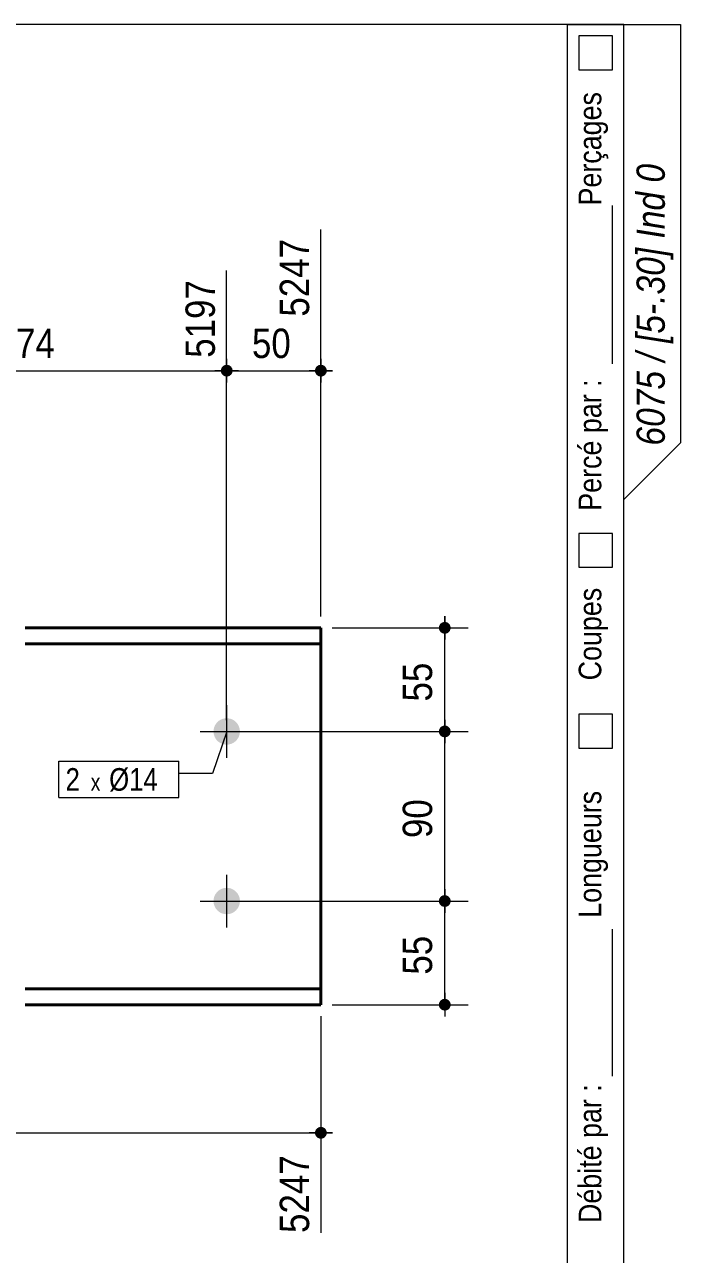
# Model space of a CAD drawing. Header units: millimetres. Extents: x 2 to 287, y 5 to 195.
# Drawn here: x 229 to 287, y 86.2 to 195 of the extents above; entities that cross this region are included whole.
import ezdxf

# ---------------------------------------------------------------- set-up
doc = ezdxf.new("R2010")
doc.units = ezdxf.units.MM
doc.linetypes.add('CACHE2', pattern=[1.190625, 0.79375, -0.396875])
for name, color, linetype, lineweight in [('Autre type objet', 1, 'Continuous', 0), ('Boulon', 7, 'Continuous', 0), ('Cache', 7, 'Continuous', 0), ('Cotation', 7, 'Continuous', 0), ('Désignation boulon', 3, 'Continuous', 0), ('Feuille dessin', 5, 'Continuous', 0), ('Piece', 2, 'Continuous', 0)]:
    doc.layers.add(name, color=color, linetype=linetype, lineweight=lineweight)
doc.styles.add('ARIAL', font='ARIAL.TTF')
doc.styles.add('ARIAL_ITALIC', font='ARIALI.TTF')
doc.styles.add('COMIC_SANS_MS', font='COMIC.TTF')

# ---------------------------------------------------------------- blocks, each defined once
blk = doc.blocks.new('*A1')
at = {"layer": 'Boulon'}
for points in [[(245.69, 132.51), (245.69, 132.54), (245.69, 132.57), (245.69, 132.59), (245.7, 132.62), (245.7, 132.65), (245.71, 132.68), (245.71, 132.71), (245.72, 132.74), (245.72, 132.76), (245.73, 132.79), (245.74, 132.82), (245.75, 132.85), (245.76, 132.87), (245.77, 132.9), (245.78, 132.93), (245.79, 132.95), (245.8, 132.98), (245.81, 133), (245.83, 133.03), (245.84, 133.05), (245.85, 133.08), (245.87, 133.1), (245.88, 133.13), (245.9, 133.15), (245.92, 133.17), (245.94, 133.2), (245.95, 133.22), (245.97, 133.24), (245.99, 133.26), (246.01, 133.28), (246.03, 133.3), (246.05, 133.32), (246.07, 133.34), (246.09, 133.36), (246.11, 133.38), (246.14, 133.4), (246.16, 133.42), (246.18, 133.43), (246.21, 133.45), (246.23, 133.47), (246.26, 133.48), (246.28, 133.49), (246.3, 133.51), (246.33, 133.52), (246.36, 133.53), (246.38, 133.55), (246.41, 133.56), (246.43, 133.57), (246.46, 133.58), (246.49, 133.59), (246.52, 133.6), (246.54, 133.6), (246.57, 133.61), (246.6, 133.62), (246.63, 133.62), (246.66, 133.63), (246.68, 133.63), (246.71, 133.64), (246.74, 133.64), (246.77, 133.64), (246.8, 133.64), (246.83, 133.65), (246.85, 133.65), (246.88, 133.65), (246.91, 133.64), (246.94, 133.64), (246.97, 133.64), (247, 133.64), (247.03, 133.63), (247.05, 133.63), (247.08, 133.62), (247.11, 133.62), (247.14, 133.61), (247.17, 133.6), (247.19, 133.6), (247.22, 133.59), (247.25, 133.58), (247.27, 133.57), (247.3, 133.56), (247.33, 133.55), (247.35, 133.53), (247.38, 133.52), (247.4, 133.51), (247.43, 133.49), (247.45, 133.48), (247.48, 133.47), (247.5, 133.45), (247.53, 133.43), (247.55, 133.42), (247.57, 133.4), (247.59, 133.38), (247.62, 133.36), (247.64, 133.34), (247.66, 133.32), (247.68, 133.3), (247.7, 133.28), (247.72, 133.26), (247.74, 133.24), (247.76, 133.22), (247.77, 133.2), (247.79, 133.17), (247.81, 133.15), (247.82, 133.13), (247.84, 133.1), (247.86, 133.08), (247.87, 133.05), (247.88, 133.03), (247.9, 133), (247.91, 132.98), (247.92, 132.95), (247.93, 132.93), (247.94, 132.9), (247.95, 132.87), (247.96, 132.85), (247.97, 132.82), (247.98, 132.79), (247.99, 132.76), (247.99, 132.74), (248, 132.71), (248, 132.68), (248.01, 132.65), (248.01, 132.62), (248.02, 132.59), (248.02, 132.57), (248.02, 132.54), (248.02, 132.51), (248.02, 132.48), (248.02, 132.45), (248.02, 132.42), (248.02, 132.39), (248.02, 132.37), (248.01, 132.34), (248.01, 132.31), (248, 132.28), (248, 132.25), (247.99, 132.22), (247.99, 132.2), (247.98, 132.17), (247.97, 132.14), (247.96, 132.11), (247.95, 132.09), (247.94, 132.06), (247.93, 132.03), (247.92, 132.01), (247.91, 131.98), (247.9, 131.96), (247.88, 131.93), (247.87, 131.9), (247.86, 131.88), (247.84, 131.86), (247.82, 131.83), (247.81, 131.81), (247.79, 131.78), (247.77, 131.76), (247.76, 131.74), (247.74, 131.72), (247.72, 131.7), (247.7, 131.68), (247.68, 131.65), (247.66, 131.63), (247.64, 131.62), (247.62, 131.6), (247.59, 131.58), (247.57, 131.56), (247.55, 131.54), (247.53, 131.53), (247.5, 131.51), (247.48, 131.49), (247.45, 131.48), (247.43, 131.46), (247.4, 131.45), (247.38, 131.44), (247.35, 131.42), (247.33, 131.41), (247.3, 131.4), (247.27, 131.39), (247.25, 131.38), (247.22, 131.37), (247.19, 131.36), (247.17, 131.36), (247.14, 131.35), (247.11, 131.34), (247.08, 131.34), (247.05, 131.33), (247.03, 131.33), (247, 131.32), (246.97, 131.32), (246.94, 131.32), (246.91, 131.31), (246.88, 131.31), (246.85, 131.31), (246.83, 131.31), (246.8, 131.31), (246.77, 131.32), (246.74, 131.32), (246.71, 131.32), (246.68, 131.33), (246.66, 131.33), (246.63, 131.34), (246.6, 131.34), (246.57, 131.35), (246.54, 131.36), (246.52, 131.36), (246.49, 131.37), (246.46, 131.38), (246.43, 131.39), (246.41, 131.4), (246.38, 131.41), (246.36, 131.42), (246.33, 131.44), (246.3, 131.45), (246.28, 131.46), (246.26, 131.48), (246.23, 131.49), (246.21, 131.51), (246.18, 131.53), (246.16, 131.54), (246.14, 131.56), (246.11, 131.58), (246.09, 131.6), (246.07, 131.62), (246.05, 131.63), (246.03, 131.65), (246.01, 131.68), (245.99, 131.7), (245.97, 131.72), (245.95, 131.74), (245.94, 131.76), (245.92, 131.78), (245.9, 131.81), (245.88, 131.83), (245.87, 131.86), (245.85, 131.88), (245.84, 131.9), (245.83, 131.93), (245.81, 131.96), (245.8, 131.98), (245.79, 132.01), (245.78, 132.03), (245.77, 132.06), (245.76, 132.09), (245.75, 132.11), (245.74, 132.14), (245.73, 132.17), (245.72, 132.2), (245.72, 132.22), (245.71, 132.25), (245.71, 132.28), (245.7, 132.31), (245.7, 132.34), (245.69, 132.37), (245.69, 132.39), (245.69, 132.42), (245.69, 132.45), (245.69, 132.48)], [(245.69, 117.51), (245.69, 117.54), (245.69, 117.57), (245.69, 117.59), (245.7, 117.62), (245.7, 117.65), (245.71, 117.68), (245.71, 117.71), (245.72, 117.74), (245.72, 117.76), (245.73, 117.79), (245.74, 117.82), (245.75, 117.85), (245.76, 117.87), (245.77, 117.9), (245.78, 117.93), (245.79, 117.95), (245.8, 117.98), (245.81, 118), (245.83, 118.03), (245.84, 118.05), (245.85, 118.08), (245.87, 118.1), (245.88, 118.13), (245.9, 118.15), (245.92, 118.17), (245.94, 118.2), (245.95, 118.22), (245.97, 118.24), (245.99, 118.26), (246.01, 118.28), (246.03, 118.3), (246.05, 118.32), (246.07, 118.34), (246.09, 118.36), (246.11, 118.38), (246.14, 118.4), (246.16, 118.42), (246.18, 118.43), (246.21, 118.45), (246.23, 118.47), (246.26, 118.48), (246.28, 118.49), (246.3, 118.51), (246.33, 118.52), (246.36, 118.53), (246.38, 118.55), (246.41, 118.56), (246.43, 118.57), (246.46, 118.58), (246.49, 118.59), (246.52, 118.6), (246.54, 118.6), (246.57, 118.61), (246.6, 118.62), (246.63, 118.62), (246.66, 118.63), (246.68, 118.63), (246.71, 118.64), (246.74, 118.64), (246.77, 118.64), (246.8, 118.64), (246.83, 118.65), (246.85, 118.65), (246.88, 118.65), (246.91, 118.64), (246.94, 118.64), (246.97, 118.64), (247, 118.64), (247.03, 118.63), (247.05, 118.63), (247.08, 118.62), (247.11, 118.62), (247.14, 118.61), (247.17, 118.6), (247.19, 118.6), (247.22, 118.59), (247.25, 118.58), (247.27, 118.57), (247.3, 118.56), (247.33, 118.55), (247.35, 118.53), (247.38, 118.52), (247.4, 118.51), (247.43, 118.49), (247.45, 118.48), (247.48, 118.47), (247.5, 118.45), (247.53, 118.43), (247.55, 118.42), (247.57, 118.4), (247.59, 118.38), (247.62, 118.36), (247.64, 118.34), (247.66, 118.32), (247.68, 118.3), (247.7, 118.28), (247.72, 118.26), (247.74, 118.24), (247.76, 118.22), (247.77, 118.2), (247.79, 118.17), (247.81, 118.15), (247.82, 118.13), (247.84, 118.1), (247.86, 118.08), (247.87, 118.05), (247.88, 118.03), (247.9, 118), (247.91, 117.98), (247.92, 117.95), (247.93, 117.93), (247.94, 117.9), (247.95, 117.87), (247.96, 117.85), (247.97, 117.82), (247.98, 117.79), (247.99, 117.76), (247.99, 117.74), (248, 117.71), (248, 117.68), (248.01, 117.65), (248.01, 117.62), (248.02, 117.59), (248.02, 117.57), (248.02, 117.54), (248.02, 117.51), (248.02, 117.48), (248.02, 117.45), (248.02, 117.42), (248.02, 117.39), (248.02, 117.37), (248.01, 117.34), (248.01, 117.31), (248, 117.28), (248, 117.25), (247.99, 117.22), (247.99, 117.2), (247.98, 117.17), (247.97, 117.14), (247.96, 117.11), (247.95, 117.09), (247.94, 117.06), (247.93, 117.03), (247.92, 117.01), (247.91, 116.98), (247.9, 116.96), (247.88, 116.93), (247.87, 116.9), (247.86, 116.88), (247.84, 116.86), (247.82, 116.83), (247.81, 116.81), (247.79, 116.78), (247.77, 116.76), (247.76, 116.74), (247.74, 116.72), (247.72, 116.7), (247.7, 116.68), (247.68, 116.65), (247.66, 116.63), (247.64, 116.62), (247.62, 116.6), (247.59, 116.58), (247.57, 116.56), (247.55, 116.54), (247.53, 116.53), (247.5, 116.51), (247.48, 116.49), (247.45, 116.48), (247.43, 116.46), (247.4, 116.45), (247.38, 116.44), (247.35, 116.42), (247.33, 116.41), (247.3, 116.4), (247.27, 116.39), (247.25, 116.38), (247.22, 116.37), (247.19, 116.36), (247.17, 116.36), (247.14, 116.35), (247.11, 116.34), (247.08, 116.34), (247.05, 116.33), (247.03, 116.33), (247, 116.32), (246.97, 116.32), (246.94, 116.32), (246.91, 116.31), (246.88, 116.31), (246.85, 116.31), (246.83, 116.31), (246.8, 116.31), (246.77, 116.32), (246.74, 116.32), (246.71, 116.32), (246.68, 116.33), (246.66, 116.33), (246.63, 116.34), (246.6, 116.34), (246.57, 116.35), (246.54, 116.36), (246.52, 116.36), (246.49, 116.37), (246.46, 116.38), (246.43, 116.39), (246.41, 116.4), (246.38, 116.41), (246.36, 116.42), (246.33, 116.44), (246.3, 116.45), (246.28, 116.46), (246.26, 116.48), (246.23, 116.49), (246.21, 116.51), (246.18, 116.53), (246.16, 116.54), (246.14, 116.56), (246.11, 116.58), (246.09, 116.6), (246.07, 116.62), (246.05, 116.63), (246.03, 116.65), (246.01, 116.68), (245.99, 116.7), (245.97, 116.72), (245.95, 116.74), (245.94, 116.76), (245.92, 116.78), (245.9, 116.81), (245.88, 116.83), (245.87, 116.86), (245.85, 116.88), (245.84, 116.9), (245.83, 116.93), (245.81, 116.96), (245.8, 116.98), (245.79, 117.01), (245.78, 117.03), (245.77, 117.06), (245.76, 117.09), (245.75, 117.11), (245.74, 117.14), (245.73, 117.17), (245.72, 117.2), (245.72, 117.22), (245.71, 117.25), (245.71, 117.28), (245.7, 117.31), (245.7, 117.34), (245.69, 117.37), (245.69, 117.39), (245.69, 117.42), (245.69, 117.45), (245.69, 117.48)]]:
    blk.add_hatch(color=256, dxfattribs=at).paths.add_polyline_path(points, flags=17)
at = {"layer": 'Boulon', "linetype": 'Continuous', "lineweight": 0}
for p, q in [((246.85, 134.81), (246.85, 130.15)), ((244.52, 132.48), (249.19, 132.48)), ((246.85, 119.81), (246.85, 115.15)), ((244.52, 117.48), (249.19, 117.48))]:
    blk.add_line(p, q, dxfattribs=at)
blk = doc.blocks.new('*A8')
at = {"layer": 'Cache', "color": 7, "linetype": 'CACHE2', "lineweight": 20}
blk.add_line((255.187977, 108.31189), (255.187977, 109.728557), dxfattribs=at)
at = {"layer": 'Piece', "color": 2, "linetype": 'Continuous', "lineweight": 40}
for p, q in [((255.187977, 141.645223), (229.021518, 141.645223)), ((255.187977, 109.728557), (255.187977, 141.645223)), ((255.187977, 140.228557), (229.021518, 140.228557)), ((255.187977, 109.728557), (229.021518, 109.728557)), ((255.187977, 109.728557), (255.187977, 108.31189)), ((255.187977, 108.31189), (229.021518, 108.31189))]:
    blk.add_line(p, q, dxfattribs=at)
blk = doc.blocks.new('*A9')
at = {"layer": 'Feuille dessin', "linetype": 'Continuous', "lineweight": 0}
for p, q in [((282, 195), (5, 195)), ((282, 5), (282, 195))]:
    blk.add_line(p, q, dxfattribs=at)
blk = doc.blocks.new('*A10')
at = {"layer": 'Autre type objet', "linetype": 'Continuous', "lineweight": 0}
for p, q in [((277, 42), (277, 195)), ((277, 195), (287, 195)), ((282, 42), (282, 195)), ((287, 195), (287, 158)), ((278, 194), (278, 191)), ((281, 194), (278, 194)), ((281, 191), (281, 194)), ((278, 191), (281, 191)), ((281, 165), (281, 179)), ((287, 158), (282, 153)), ((278, 150), (278, 147)), ((281, 150), (278, 150)), ((281, 147), (281, 150)), ((278, 147), (281, 147)), ((278, 134), (278, 131)), ((281, 134), (278, 134)), ((281, 131), (281, 134)), ((278, 131), (281, 131)), ((281, 102), (281, 115))]:
    blk.add_line(p, q, dxfattribs=at)
at = {"layer": 'Autre type objet', "width": 0.85}
for s, height, style, p in [('Perçages', 2, 'ARIAL', (280, 179)), ('6075 / [5-.30] Ind 0', 2.5, 'ARIAL_ITALIC', (285.619109, 157.760245)), ('Percé par :', 2, 'ARIAL', (280, 152)), ('Coupes', 2, 'ARIAL', (280, 137)), ('Longueurs', 2, 'ARIAL', (280, 116)), ('Débité par :', 2, 'ARIAL', (280, 89))]:
    blk.add_text(s, height=height, rotation=90, dxfattribs=dict(at, style=style)).set_placement(p)
blk = doc.blocks.new('*A18')
at = {"layer": 'Cotation'}
for points in [[(158.56, 96.46), (158.53, 96.46), (158.51, 96.46), (158.48, 96.47), (158.46, 96.47), (158.43, 96.48), (158.41, 96.49), (158.38, 96.5), (158.36, 96.51), (158.34, 96.52), (158.31, 96.53), (158.29, 96.55), (158.27, 96.56), (158.25, 96.58), (158.23, 96.59), (158.21, 96.61), (158.2, 96.63), (158.18, 96.65), (158.16, 96.67), (158.15, 96.69), (158.14, 96.71), (158.12, 96.73), (158.11, 96.76), (158.1, 96.78), (158.09, 96.8), (158.08, 96.83), (158.08, 96.85), (158.07, 96.88), (158.07, 96.9), (158.06, 96.93), (158.06, 96.95), (158.06, 96.98), (158.06, 97), (158.06, 97.03), (158.07, 97.05), (158.07, 97.08), (158.08, 97.1), (158.08, 97.13), (158.09, 97.15), (158.1, 97.18), (158.11, 97.2), (158.12, 97.22), (158.14, 97.25), (158.15, 97.27), (158.16, 97.29), (158.18, 97.31), (158.2, 97.33), (158.21, 97.35), (158.23, 97.36), (158.25, 97.38), (158.27, 97.4), (158.29, 97.41), (158.31, 97.42), (158.34, 97.44), (158.36, 97.45), (158.38, 97.46), (158.41, 97.47), (158.43, 97.48), (158.46, 97.48), (158.48, 97.49), (158.51, 97.49), (158.53, 97.5), (158.56, 97.5), (158.58, 97.5), (158.61, 97.5), (158.63, 97.5), (158.66, 97.49), (158.68, 97.49), (158.71, 97.48), (158.73, 97.48), (158.76, 97.47), (158.78, 97.46), (158.8, 97.45), (158.83, 97.44), (158.85, 97.42), (158.87, 97.41), (158.89, 97.4), (158.91, 97.38), (158.93, 97.36), (158.95, 97.35), (158.97, 97.33), (158.98, 97.31), (159, 97.29), (159.01, 97.27), (159.03, 97.25), (159.04, 97.22), (159.05, 97.2), (159.06, 97.18), (159.07, 97.15), (159.08, 97.13), (159.09, 97.1), (159.09, 97.08), (159.1, 97.05), (159.1, 97.03), (159.1, 97), (159.1, 96.98), (159.1, 96.95), (159.1, 96.93), (159.1, 96.9), (159.09, 96.88), (159.09, 96.85), (159.08, 96.83), (159.07, 96.8), (159.06, 96.78), (159.05, 96.76), (159.04, 96.73), (159.03, 96.71), (159.01, 96.69), (159, 96.67), (158.98, 96.65), (158.97, 96.63), (158.95, 96.61), (158.93, 96.59), (158.91, 96.58), (158.89, 96.56), (158.87, 96.55), (158.85, 96.53), (158.83, 96.52), (158.8, 96.51), (158.78, 96.5), (158.76, 96.49), (158.73, 96.48), (158.71, 96.47), (158.68, 96.47), (158.66, 96.46), (158.63, 96.46), (158.61, 96.46), (158.58, 96.46)], [(255.16, 96.46), (255.14, 96.46), (255.11, 96.46), (255.09, 96.47), (255.06, 96.47), (255.04, 96.48), (255.01, 96.49), (254.99, 96.5), (254.97, 96.51), (254.94, 96.52), (254.92, 96.53), (254.9, 96.55), (254.88, 96.56), (254.86, 96.58), (254.84, 96.59), (254.82, 96.61), (254.8, 96.63), (254.79, 96.65), (254.77, 96.67), (254.76, 96.69), (254.74, 96.71), (254.73, 96.73), (254.72, 96.76), (254.71, 96.78), (254.7, 96.8), (254.69, 96.83), (254.68, 96.85), (254.68, 96.88), (254.67, 96.9), (254.67, 96.93), (254.67, 96.95), (254.67, 96.98), (254.67, 97), (254.67, 97.03), (254.67, 97.05), (254.68, 97.08), (254.68, 97.1), (254.69, 97.13), (254.7, 97.15), (254.71, 97.18), (254.72, 97.2), (254.73, 97.22), (254.74, 97.25), (254.76, 97.27), (254.77, 97.29), (254.79, 97.31), (254.8, 97.33), (254.82, 97.35), (254.84, 97.36), (254.86, 97.38), (254.88, 97.4), (254.9, 97.41), (254.92, 97.42), (254.94, 97.44), (254.97, 97.45), (254.99, 97.46), (255.01, 97.47), (255.04, 97.48), (255.06, 97.48), (255.09, 97.49), (255.11, 97.49), (255.14, 97.5), (255.16, 97.5), (255.19, 97.5), (255.21, 97.5), (255.24, 97.5), (255.26, 97.49), (255.29, 97.49), (255.31, 97.48), (255.34, 97.48), (255.36, 97.47), (255.39, 97.46), (255.41, 97.45), (255.43, 97.44), (255.46, 97.42), (255.48, 97.41), (255.5, 97.4), (255.52, 97.38), (255.54, 97.36), (255.56, 97.35), (255.57, 97.33), (255.59, 97.31), (255.61, 97.29), (255.62, 97.27), (255.63, 97.25), (255.65, 97.22), (255.66, 97.2), (255.67, 97.18), (255.68, 97.15), (255.69, 97.13), (255.69, 97.1), (255.7, 97.08), (255.7, 97.05), (255.71, 97.03), (255.71, 97), (255.71, 96.98), (255.71, 96.95), (255.71, 96.93), (255.7, 96.9), (255.7, 96.88), (255.69, 96.85), (255.69, 96.83), (255.68, 96.8), (255.67, 96.78), (255.66, 96.76), (255.65, 96.73), (255.63, 96.71), (255.62, 96.69), (255.61, 96.67), (255.59, 96.65), (255.57, 96.63), (255.56, 96.61), (255.54, 96.59), (255.52, 96.58), (255.5, 96.56), (255.48, 96.55), (255.46, 96.53), (255.43, 96.52), (255.41, 96.51), (255.39, 96.5), (255.36, 96.49), (255.34, 96.48), (255.31, 96.47), (255.29, 96.47), (255.26, 96.46), (255.24, 96.46), (255.21, 96.46), (255.19, 96.46)]]:
    blk.add_hatch(color=256, dxfattribs=at).paths.add_polyline_path(points, flags=17)
at = {"layer": 'Cotation', "linetype": 'Continuous', "lineweight": 0}
for p, q in [((158.58, 123.98), (158.58, 88.12)), ((255.19, 107.31), (255.19, 88.12)), ((158.58, 98.02), (158.58, 95.94)), ((255.19, 98.02), (255.19, 95.94)), ((159.62, 96.98), (157.54, 96.98)), ((158.58, 96.98), (157.54, 96.98)), ((158.58, 96.98), (255.19, 96.98)), ((256.23, 96.98), (254.15, 96.98)), ((255.19, 96.98), (256.23, 96.98))]:
    blk.add_line(p, q, dxfattribs=at)
at = {"layer": 'Cotation'}
for p in [(158.58, 96.98), (255.19, 96.98)]:
    blk.add_point(p, dxfattribs=at)
at = {"layer": 'Cotation', "style": 'ARIAL', "width": 0.85}
blk.add_text('2764', height=2.6, dxfattribs=at).set_placement((203.03, 98.1))
blk.add_text('5247', height=2.6, rotation=90.0002, dxfattribs=at).set_placement((254.15, 88.12))
blk = doc.blocks.new('*A23')
at = {"layer": 'Cotation'}
for points in [[(210.4, 163.87), (210.38, 163.87), (210.35, 163.87), (210.33, 163.88), (210.3, 163.88), (210.28, 163.89), (210.25, 163.9), (210.23, 163.91), (210.2, 163.92), (210.18, 163.93), (210.16, 163.94), (210.14, 163.96), (210.12, 163.97), (210.1, 163.99), (210.08, 164), (210.06, 164.02), (210.04, 164.04), (210.02, 164.06), (210.01, 164.08), (209.99, 164.1), (209.98, 164.12), (209.97, 164.14), (209.96, 164.17), (209.95, 164.19), (209.94, 164.21), (209.93, 164.24), (209.92, 164.26), (209.92, 164.29), (209.91, 164.31), (209.91, 164.34), (209.91, 164.36), (209.91, 164.39), (209.91, 164.41), (209.91, 164.44), (209.91, 164.46), (209.92, 164.49), (209.92, 164.51), (209.93, 164.54), (209.94, 164.56), (209.95, 164.59), (209.96, 164.61), (209.97, 164.63), (209.98, 164.65), (209.99, 164.68), (210.01, 164.7), (210.02, 164.72), (210.04, 164.74), (210.06, 164.76), (210.08, 164.77), (210.1, 164.79), (210.12, 164.81), (210.14, 164.82), (210.16, 164.83), (210.18, 164.85), (210.2, 164.86), (210.23, 164.87), (210.25, 164.88), (210.28, 164.88), (210.3, 164.89), (210.33, 164.9), (210.35, 164.9), (210.38, 164.9), (210.4, 164.91), (210.43, 164.91), (210.45, 164.91), (210.48, 164.9), (210.5, 164.9), (210.53, 164.9), (210.55, 164.89), (210.58, 164.88), (210.6, 164.88), (210.63, 164.87), (210.65, 164.86), (210.67, 164.85), (210.69, 164.83), (210.72, 164.82), (210.74, 164.81), (210.76, 164.79), (210.78, 164.77), (210.79, 164.76), (210.81, 164.74), (210.83, 164.72), (210.84, 164.7), (210.86, 164.68), (210.87, 164.65), (210.89, 164.63), (210.9, 164.61), (210.91, 164.59), (210.92, 164.56), (210.92, 164.54), (210.93, 164.51), (210.94, 164.49), (210.94, 164.46), (210.94, 164.44), (210.95, 164.41), (210.95, 164.39), (210.95, 164.36), (210.94, 164.34), (210.94, 164.31), (210.94, 164.29), (210.93, 164.26), (210.92, 164.24), (210.92, 164.21), (210.91, 164.19), (210.9, 164.17), (210.89, 164.14), (210.87, 164.12), (210.86, 164.1), (210.84, 164.08), (210.83, 164.06), (210.81, 164.04), (210.79, 164.02), (210.78, 164), (210.76, 163.99), (210.74, 163.97), (210.72, 163.96), (210.69, 163.94), (210.67, 163.93), (210.65, 163.92), (210.63, 163.91), (210.6, 163.9), (210.58, 163.89), (210.55, 163.88), (210.53, 163.88), (210.5, 163.87), (210.48, 163.87), (210.45, 163.87), (210.43, 163.87)], [(246.83, 163.87), (246.8, 163.87), (246.78, 163.87), (246.75, 163.88), (246.73, 163.88), (246.7, 163.89), (246.68, 163.9), (246.66, 163.91), (246.63, 163.92), (246.61, 163.93), (246.59, 163.94), (246.57, 163.96), (246.55, 163.97), (246.52, 163.99), (246.51, 164), (246.49, 164.02), (246.47, 164.04), (246.45, 164.06), (246.44, 164.08), (246.42, 164.1), (246.41, 164.12), (246.4, 164.14), (246.38, 164.17), (246.37, 164.19), (246.37, 164.21), (246.36, 164.24), (246.35, 164.26), (246.34, 164.29), (246.34, 164.31), (246.34, 164.34), (246.34, 164.36), (246.33, 164.39), (246.34, 164.41), (246.34, 164.44), (246.34, 164.46), (246.34, 164.49), (246.35, 164.51), (246.36, 164.54), (246.37, 164.56), (246.37, 164.59), (246.38, 164.61), (246.4, 164.63), (246.41, 164.65), (246.42, 164.68), (246.44, 164.7), (246.45, 164.72), (246.47, 164.74), (246.49, 164.76), (246.51, 164.77), (246.52, 164.79), (246.55, 164.81), (246.57, 164.82), (246.59, 164.83), (246.61, 164.85), (246.63, 164.86), (246.66, 164.87), (246.68, 164.88), (246.7, 164.88), (246.73, 164.89), (246.75, 164.9), (246.78, 164.9), (246.8, 164.9), (246.83, 164.91), (246.85, 164.91), (246.88, 164.91), (246.91, 164.9), (246.93, 164.9), (246.96, 164.9), (246.98, 164.89), (247.01, 164.88), (247.03, 164.88), (247.05, 164.87), (247.08, 164.86), (247.1, 164.85), (247.12, 164.83), (247.14, 164.82), (247.16, 164.81), (247.18, 164.79), (247.2, 164.77), (247.22, 164.76), (247.24, 164.74), (247.26, 164.72), (247.27, 164.7), (247.29, 164.68), (247.3, 164.65), (247.31, 164.63), (247.32, 164.61), (247.34, 164.59), (247.34, 164.56), (247.35, 164.54), (247.36, 164.51), (247.36, 164.49), (247.37, 164.46), (247.37, 164.44), (247.37, 164.41), (247.37, 164.39), (247.37, 164.36), (247.37, 164.34), (247.37, 164.31), (247.36, 164.29), (247.36, 164.26), (247.35, 164.24), (247.34, 164.21), (247.34, 164.19), (247.32, 164.17), (247.31, 164.14), (247.3, 164.12), (247.29, 164.1), (247.27, 164.08), (247.26, 164.06), (247.24, 164.04), (247.22, 164.02), (247.2, 164), (247.18, 163.99), (247.16, 163.97), (247.14, 163.96), (247.12, 163.94), (247.1, 163.93), (247.08, 163.92), (247.05, 163.91), (247.03, 163.9), (247.01, 163.89), (246.98, 163.88), (246.96, 163.88), (246.93, 163.87), (246.91, 163.87), (246.88, 163.87), (246.85, 163.87)]]:
    blk.add_hatch(color=256, dxfattribs=at).paths.add_polyline_path(points, flags=17)
at = {"layer": 'Cotation', "linetype": 'Continuous', "lineweight": 0}
for p, q in [((210.43, 135.14), (210.43, 173.24)), ((246.85, 133.48), (246.85, 173.24)), ((210.43, 165.43), (210.43, 163.35)), ((246.85, 165.43), (246.85, 163.35)), ((211.47, 164.39), (209.39, 164.39)), ((210.43, 164.39), (209.39, 164.39)), ((210.43, 164.39), (246.85, 164.39)), ((247.89, 164.39), (245.81, 164.39)), ((246.85, 164.39), (247.89, 164.39))]:
    blk.add_line(p, q, dxfattribs=at)
at = {"layer": 'Cotation'}
for p in [(210.43, 164.39), (246.85, 164.39)]:
    blk.add_point(p, dxfattribs=at)
at = {"layer": 'Cotation', "style": 'ARIAL', "width": 0.85}
blk.add_text('5197', height=2.6, rotation=90.0002, dxfattribs=at).set_placement((245.81, 165.53))
blk.add_text('2074', height=2.6, dxfattribs=at).set_placement((224.78, 165.51))
blk = doc.blocks.new('*A24')
at = {"layer": 'Cotation'}
for points in [[(246.83, 163.87), (246.8, 163.87), (246.78, 163.87), (246.75, 163.88), (246.73, 163.88), (246.7, 163.89), (246.68, 163.9), (246.66, 163.91), (246.63, 163.92), (246.61, 163.93), (246.59, 163.94), (246.57, 163.96), (246.55, 163.97), (246.52, 163.99), (246.51, 164), (246.49, 164.02), (246.47, 164.04), (246.45, 164.06), (246.44, 164.08), (246.42, 164.1), (246.41, 164.12), (246.4, 164.14), (246.38, 164.17), (246.37, 164.19), (246.37, 164.21), (246.36, 164.24), (246.35, 164.26), (246.34, 164.29), (246.34, 164.31), (246.34, 164.34), (246.34, 164.36), (246.33, 164.39), (246.34, 164.41), (246.34, 164.44), (246.34, 164.46), (246.34, 164.49), (246.35, 164.51), (246.36, 164.54), (246.37, 164.56), (246.37, 164.59), (246.38, 164.61), (246.4, 164.63), (246.41, 164.65), (246.42, 164.68), (246.44, 164.7), (246.45, 164.72), (246.47, 164.74), (246.49, 164.76), (246.51, 164.77), (246.52, 164.79), (246.55, 164.81), (246.57, 164.82), (246.59, 164.83), (246.61, 164.85), (246.63, 164.86), (246.66, 164.87), (246.68, 164.88), (246.7, 164.88), (246.73, 164.89), (246.75, 164.9), (246.78, 164.9), (246.8, 164.9), (246.83, 164.91), (246.85, 164.91), (246.88, 164.91), (246.91, 164.9), (246.93, 164.9), (246.96, 164.9), (246.98, 164.89), (247.01, 164.88), (247.03, 164.88), (247.05, 164.87), (247.08, 164.86), (247.1, 164.85), (247.12, 164.83), (247.14, 164.82), (247.16, 164.81), (247.18, 164.79), (247.2, 164.77), (247.22, 164.76), (247.24, 164.74), (247.26, 164.72), (247.27, 164.7), (247.29, 164.68), (247.3, 164.65), (247.31, 164.63), (247.32, 164.61), (247.34, 164.59), (247.34, 164.56), (247.35, 164.54), (247.36, 164.51), (247.36, 164.49), (247.37, 164.46), (247.37, 164.44), (247.37, 164.41), (247.37, 164.39), (247.37, 164.36), (247.37, 164.34), (247.37, 164.31), (247.36, 164.29), (247.36, 164.26), (247.35, 164.24), (247.34, 164.21), (247.34, 164.19), (247.32, 164.17), (247.31, 164.14), (247.3, 164.12), (247.29, 164.1), (247.27, 164.08), (247.26, 164.06), (247.24, 164.04), (247.22, 164.02), (247.2, 164), (247.18, 163.99), (247.16, 163.97), (247.14, 163.96), (247.12, 163.94), (247.1, 163.93), (247.08, 163.92), (247.05, 163.91), (247.03, 163.9), (247.01, 163.89), (246.98, 163.88), (246.96, 163.88), (246.93, 163.87), (246.91, 163.87), (246.88, 163.87), (246.85, 163.87)], [(255.16, 163.87), (255.14, 163.87), (255.11, 163.87), (255.09, 163.88), (255.06, 163.88), (255.04, 163.89), (255.01, 163.9), (254.99, 163.91), (254.97, 163.92), (254.94, 163.93), (254.92, 163.94), (254.9, 163.96), (254.88, 163.97), (254.86, 163.99), (254.84, 164), (254.82, 164.02), (254.8, 164.04), (254.79, 164.06), (254.77, 164.08), (254.76, 164.1), (254.74, 164.12), (254.73, 164.14), (254.72, 164.17), (254.71, 164.19), (254.7, 164.21), (254.69, 164.24), (254.68, 164.26), (254.68, 164.29), (254.67, 164.31), (254.67, 164.34), (254.67, 164.36), (254.67, 164.39), (254.67, 164.41), (254.67, 164.44), (254.67, 164.46), (254.68, 164.49), (254.68, 164.51), (254.69, 164.54), (254.7, 164.56), (254.71, 164.59), (254.72, 164.61), (254.73, 164.63), (254.74, 164.65), (254.76, 164.68), (254.77, 164.7), (254.79, 164.72), (254.8, 164.74), (254.82, 164.76), (254.84, 164.77), (254.86, 164.79), (254.88, 164.81), (254.9, 164.82), (254.92, 164.83), (254.94, 164.85), (254.97, 164.86), (254.99, 164.87), (255.01, 164.88), (255.04, 164.88), (255.06, 164.89), (255.09, 164.9), (255.11, 164.9), (255.14, 164.9), (255.16, 164.91), (255.19, 164.91), (255.21, 164.91), (255.24, 164.9), (255.26, 164.9), (255.29, 164.9), (255.31, 164.89), (255.34, 164.88), (255.36, 164.88), (255.39, 164.87), (255.41, 164.86), (255.43, 164.85), (255.46, 164.83), (255.48, 164.82), (255.5, 164.81), (255.52, 164.79), (255.54, 164.77), (255.56, 164.76), (255.57, 164.74), (255.59, 164.72), (255.61, 164.7), (255.62, 164.68), (255.63, 164.65), (255.65, 164.63), (255.66, 164.61), (255.67, 164.59), (255.68, 164.56), (255.69, 164.54), (255.69, 164.51), (255.7, 164.49), (255.7, 164.46), (255.71, 164.44), (255.71, 164.41), (255.71, 164.39), (255.71, 164.36), (255.71, 164.34), (255.7, 164.31), (255.7, 164.29), (255.69, 164.26), (255.69, 164.24), (255.68, 164.21), (255.67, 164.19), (255.66, 164.17), (255.65, 164.14), (255.63, 164.12), (255.62, 164.1), (255.61, 164.08), (255.59, 164.06), (255.57, 164.04), (255.56, 164.02), (255.54, 164), (255.52, 163.99), (255.5, 163.97), (255.48, 163.96), (255.46, 163.94), (255.43, 163.93), (255.41, 163.92), (255.39, 163.91), (255.36, 163.9), (255.34, 163.89), (255.31, 163.88), (255.29, 163.88), (255.26, 163.87), (255.24, 163.87), (255.21, 163.87), (255.19, 163.87)]]:
    blk.add_hatch(color=256, dxfattribs=at).paths.add_polyline_path(points, flags=17)
at = {"layer": 'Cotation', "linetype": 'Continuous', "lineweight": 0}
for p, q in [((255.19, 142.65), (255.19, 176.88)), ((246.85, 133.48), (246.85, 173.24)), ((246.85, 165.43), (246.85, 163.35)), ((255.19, 165.43), (255.19, 163.35)), ((247.89, 164.39), (245.81, 164.39)), ((246.85, 164.39), (245.81, 164.39)), ((246.85, 164.39), (255.19, 164.39)), ((256.23, 164.39), (254.15, 164.39)), ((255.19, 164.39), (256.23, 164.39))]:
    blk.add_line(p, q, dxfattribs=at)
at = {"layer": 'Cotation'}
for p in [(246.85, 164.39), (255.19, 164.39)]:
    blk.add_point(p, dxfattribs=at)
at = {"layer": 'Cotation', "style": 'ARIAL', "width": 0.85}
blk.add_text('5247', height=2.6, rotation=90.0002, dxfattribs=at).set_placement((254.15, 169.17))
blk.add_text('50', height=2.6, dxfattribs=at).set_placement((249.09, 165.51))
blk = doc.blocks.new('*A34')
at = {"layer": 'Cotation'}
for points in [[(266.12, 116.96), (266.1, 116.96), (266.07, 116.97), (266.05, 116.97), (266.02, 116.98), (266, 116.98), (265.97, 116.99), (265.95, 117), (265.93, 117.01), (265.9, 117.02), (265.88, 117.03), (265.86, 117.05), (265.84, 117.06), (265.82, 117.08), (265.8, 117.09), (265.78, 117.11), (265.76, 117.13), (265.75, 117.15), (265.73, 117.17), (265.72, 117.19), (265.7, 117.21), (265.69, 117.23), (265.68, 117.26), (265.67, 117.28), (265.66, 117.3), (265.65, 117.33), (265.64, 117.35), (265.64, 117.38), (265.63, 117.4), (265.63, 117.43), (265.63, 117.45), (265.63, 117.48), (265.63, 117.51), (265.63, 117.53), (265.63, 117.56), (265.64, 117.58), (265.64, 117.61), (265.65, 117.63), (265.66, 117.65), (265.67, 117.68), (265.68, 117.7), (265.69, 117.72), (265.7, 117.75), (265.72, 117.77), (265.73, 117.79), (265.75, 117.81), (265.76, 117.83), (265.78, 117.85), (265.8, 117.86), (265.82, 117.88), (265.84, 117.9), (265.86, 117.91), (265.88, 117.93), (265.9, 117.94), (265.93, 117.95), (265.95, 117.96), (265.97, 117.97), (266, 117.98), (266.02, 117.98), (266.05, 117.99), (266.07, 117.99), (266.1, 118), (266.12, 118), (266.15, 118), (266.17, 118), (266.2, 118), (266.23, 117.99), (266.25, 117.99), (266.28, 117.98), (266.3, 117.98), (266.32, 117.97), (266.35, 117.96), (266.37, 117.95), (266.39, 117.94), (266.42, 117.93), (266.44, 117.91), (266.46, 117.9), (266.48, 117.88), (266.5, 117.86), (266.52, 117.85), (266.53, 117.83), (266.55, 117.81), (266.57, 117.79), (266.58, 117.77), (266.6, 117.75), (266.61, 117.72), (266.62, 117.7), (266.63, 117.68), (266.64, 117.65), (266.65, 117.63), (266.65, 117.61), (266.66, 117.58), (266.66, 117.56), (266.67, 117.53), (266.67, 117.51), (266.67, 117.48), (266.67, 117.45), (266.67, 117.43), (266.66, 117.4), (266.66, 117.38), (266.65, 117.35), (266.65, 117.33), (266.64, 117.3), (266.63, 117.28), (266.62, 117.26), (266.61, 117.23), (266.6, 117.21), (266.58, 117.19), (266.57, 117.17), (266.55, 117.15), (266.53, 117.13), (266.52, 117.11), (266.5, 117.09), (266.48, 117.08), (266.46, 117.06), (266.44, 117.05), (266.42, 117.03), (266.39, 117.02), (266.37, 117.01), (266.35, 117), (266.32, 116.99), (266.3, 116.98), (266.28, 116.98), (266.25, 116.97), (266.23, 116.97), (266.2, 116.96), (266.17, 116.96), (266.15, 116.96)], [(266.12, 107.79), (266.1, 107.79), (266.07, 107.8), (266.05, 107.8), (266.02, 107.81), (266, 107.81), (265.97, 107.82), (265.95, 107.83), (265.93, 107.84), (265.9, 107.85), (265.88, 107.87), (265.86, 107.88), (265.84, 107.89), (265.82, 107.91), (265.8, 107.93), (265.78, 107.94), (265.76, 107.96), (265.75, 107.98), (265.73, 108), (265.72, 108.02), (265.7, 108.04), (265.69, 108.07), (265.68, 108.09), (265.67, 108.11), (265.66, 108.14), (265.65, 108.16), (265.64, 108.19), (265.64, 108.21), (265.63, 108.24), (265.63, 108.26), (265.63, 108.29), (265.63, 108.31), (265.63, 108.34), (265.63, 108.36), (265.63, 108.39), (265.64, 108.41), (265.64, 108.44), (265.65, 108.46), (265.66, 108.49), (265.67, 108.51), (265.68, 108.53), (265.69, 108.56), (265.7, 108.58), (265.72, 108.6), (265.73, 108.62), (265.75, 108.64), (265.76, 108.66), (265.78, 108.68), (265.8, 108.7), (265.82, 108.71), (265.84, 108.73), (265.86, 108.74), (265.88, 108.76), (265.9, 108.77), (265.93, 108.78), (265.95, 108.79), (265.97, 108.8), (266, 108.81), (266.02, 108.82), (266.05, 108.82), (266.07, 108.83), (266.1, 108.83), (266.12, 108.83), (266.15, 108.83), (266.17, 108.83), (266.2, 108.83), (266.23, 108.83), (266.25, 108.82), (266.28, 108.82), (266.3, 108.81), (266.32, 108.8), (266.35, 108.79), (266.37, 108.78), (266.39, 108.77), (266.42, 108.76), (266.44, 108.74), (266.46, 108.73), (266.48, 108.71), (266.5, 108.7), (266.52, 108.68), (266.53, 108.66), (266.55, 108.64), (266.57, 108.62), (266.58, 108.6), (266.6, 108.58), (266.61, 108.56), (266.62, 108.53), (266.63, 108.51), (266.64, 108.49), (266.65, 108.46), (266.65, 108.44), (266.66, 108.41), (266.66, 108.39), (266.67, 108.36), (266.67, 108.34), (266.67, 108.31), (266.67, 108.29), (266.67, 108.26), (266.66, 108.24), (266.66, 108.21), (266.65, 108.19), (266.65, 108.16), (266.64, 108.14), (266.63, 108.11), (266.62, 108.09), (266.61, 108.07), (266.6, 108.04), (266.58, 108.02), (266.57, 108), (266.55, 107.98), (266.53, 107.96), (266.52, 107.94), (266.5, 107.93), (266.48, 107.91), (266.46, 107.89), (266.44, 107.88), (266.42, 107.87), (266.39, 107.85), (266.37, 107.84), (266.35, 107.83), (266.32, 107.82), (266.3, 107.81), (266.28, 107.81), (266.25, 107.8), (266.23, 107.8), (266.2, 107.79), (266.17, 107.79), (266.15, 107.79)]]:
    blk.add_hatch(color=256, dxfattribs=at).paths.add_polyline_path(points, flags=17)
at = {"layer": 'Cotation', "linetype": 'Continuous', "lineweight": 0}
for p, q in [((247.85, 117.48), (268.23, 117.48)), ((265.11, 117.48), (267.19, 117.48)), ((266.15, 118.52), (266.15, 116.44)), ((266.15, 117.48), (266.15, 118.52)), ((266.15, 108.31), (266.15, 117.48)), ((266.15, 109.35), (266.15, 107.27)), ((256.19, 108.31), (268.23, 108.31)), ((265.11, 108.31), (267.19, 108.31)), ((266.15, 108.31), (266.15, 107.27))]:
    blk.add_line(p, q, dxfattribs=at)
at = {"layer": 'Cotation'}
for p in [(266.15, 117.48), (266.15, 108.31)]:
    blk.add_point(p, dxfattribs=at)
at = {"layer": 'Cotation', "style": 'ARIAL', "width": 0.85}
blk.add_text('55', height=2.6, rotation=90.0002, dxfattribs=at).set_placement((265.03, 110.97))
blk = doc.blocks.new('*A35')
at = {"layer": 'Cotation'}
for points in [[(266.12, 131.96), (266.1, 131.96), (266.07, 131.97), (266.05, 131.97), (266.02, 131.98), (266, 131.98), (265.97, 131.99), (265.95, 132), (265.93, 132.01), (265.9, 132.02), (265.88, 132.03), (265.86, 132.05), (265.84, 132.06), (265.82, 132.08), (265.8, 132.09), (265.78, 132.11), (265.76, 132.13), (265.75, 132.15), (265.73, 132.17), (265.72, 132.19), (265.7, 132.21), (265.69, 132.23), (265.68, 132.26), (265.67, 132.28), (265.66, 132.3), (265.65, 132.33), (265.64, 132.35), (265.64, 132.38), (265.63, 132.4), (265.63, 132.43), (265.63, 132.45), (265.63, 132.48), (265.63, 132.51), (265.63, 132.53), (265.63, 132.56), (265.64, 132.58), (265.64, 132.61), (265.65, 132.63), (265.66, 132.65), (265.67, 132.68), (265.68, 132.7), (265.69, 132.72), (265.7, 132.75), (265.72, 132.77), (265.73, 132.79), (265.75, 132.81), (265.76, 132.83), (265.78, 132.85), (265.8, 132.86), (265.82, 132.88), (265.84, 132.9), (265.86, 132.91), (265.88, 132.93), (265.9, 132.94), (265.93, 132.95), (265.95, 132.96), (265.97, 132.97), (266, 132.98), (266.02, 132.98), (266.05, 132.99), (266.07, 132.99), (266.1, 133), (266.12, 133), (266.15, 133), (266.17, 133), (266.2, 133), (266.23, 132.99), (266.25, 132.99), (266.28, 132.98), (266.3, 132.98), (266.32, 132.97), (266.35, 132.96), (266.37, 132.95), (266.39, 132.94), (266.42, 132.93), (266.44, 132.91), (266.46, 132.9), (266.48, 132.88), (266.5, 132.86), (266.52, 132.85), (266.53, 132.83), (266.55, 132.81), (266.57, 132.79), (266.58, 132.77), (266.6, 132.75), (266.61, 132.72), (266.62, 132.7), (266.63, 132.68), (266.64, 132.65), (266.65, 132.63), (266.65, 132.61), (266.66, 132.58), (266.66, 132.56), (266.67, 132.53), (266.67, 132.51), (266.67, 132.48), (266.67, 132.45), (266.67, 132.43), (266.66, 132.4), (266.66, 132.38), (266.65, 132.35), (266.65, 132.33), (266.64, 132.3), (266.63, 132.28), (266.62, 132.26), (266.61, 132.23), (266.6, 132.21), (266.58, 132.19), (266.57, 132.17), (266.55, 132.15), (266.53, 132.13), (266.52, 132.11), (266.5, 132.09), (266.48, 132.08), (266.46, 132.06), (266.44, 132.05), (266.42, 132.03), (266.39, 132.02), (266.37, 132.01), (266.35, 132), (266.32, 131.99), (266.3, 131.98), (266.28, 131.98), (266.25, 131.97), (266.23, 131.97), (266.2, 131.96), (266.17, 131.96), (266.15, 131.96)], [(266.12, 116.96), (266.1, 116.96), (266.07, 116.97), (266.05, 116.97), (266.02, 116.98), (266, 116.98), (265.97, 116.99), (265.95, 117), (265.93, 117.01), (265.9, 117.02), (265.88, 117.03), (265.86, 117.05), (265.84, 117.06), (265.82, 117.08), (265.8, 117.09), (265.78, 117.11), (265.76, 117.13), (265.75, 117.15), (265.73, 117.17), (265.72, 117.19), (265.7, 117.21), (265.69, 117.23), (265.68, 117.26), (265.67, 117.28), (265.66, 117.3), (265.65, 117.33), (265.64, 117.35), (265.64, 117.38), (265.63, 117.4), (265.63, 117.43), (265.63, 117.45), (265.63, 117.48), (265.63, 117.51), (265.63, 117.53), (265.63, 117.56), (265.64, 117.58), (265.64, 117.61), (265.65, 117.63), (265.66, 117.65), (265.67, 117.68), (265.68, 117.7), (265.69, 117.72), (265.7, 117.75), (265.72, 117.77), (265.73, 117.79), (265.75, 117.81), (265.76, 117.83), (265.78, 117.85), (265.8, 117.86), (265.82, 117.88), (265.84, 117.9), (265.86, 117.91), (265.88, 117.93), (265.9, 117.94), (265.93, 117.95), (265.95, 117.96), (265.97, 117.97), (266, 117.98), (266.02, 117.98), (266.05, 117.99), (266.07, 117.99), (266.1, 118), (266.12, 118), (266.15, 118), (266.17, 118), (266.2, 118), (266.23, 117.99), (266.25, 117.99), (266.28, 117.98), (266.3, 117.98), (266.32, 117.97), (266.35, 117.96), (266.37, 117.95), (266.39, 117.94), (266.42, 117.93), (266.44, 117.91), (266.46, 117.9), (266.48, 117.88), (266.5, 117.86), (266.52, 117.85), (266.53, 117.83), (266.55, 117.81), (266.57, 117.79), (266.58, 117.77), (266.6, 117.75), (266.61, 117.72), (266.62, 117.7), (266.63, 117.68), (266.64, 117.65), (266.65, 117.63), (266.65, 117.61), (266.66, 117.58), (266.66, 117.56), (266.67, 117.53), (266.67, 117.51), (266.67, 117.48), (266.67, 117.45), (266.67, 117.43), (266.66, 117.4), (266.66, 117.38), (266.65, 117.35), (266.65, 117.33), (266.64, 117.3), (266.63, 117.28), (266.62, 117.26), (266.61, 117.23), (266.6, 117.21), (266.58, 117.19), (266.57, 117.17), (266.55, 117.15), (266.53, 117.13), (266.52, 117.11), (266.5, 117.09), (266.48, 117.08), (266.46, 117.06), (266.44, 117.05), (266.42, 117.03), (266.39, 117.02), (266.37, 117.01), (266.35, 117), (266.32, 116.99), (266.3, 116.98), (266.28, 116.98), (266.25, 116.97), (266.23, 116.97), (266.2, 116.96), (266.17, 116.96), (266.15, 116.96)]]:
    blk.add_hatch(color=256, dxfattribs=at).paths.add_polyline_path(points, flags=17)
at = {"layer": 'Cotation', "linetype": 'Continuous', "lineweight": 0}
for p, q in [((266.15, 133.52), (266.15, 131.44)), ((266.15, 132.48), (266.15, 133.52)), ((247.85, 132.48), (268.23, 132.48)), ((265.11, 132.48), (267.19, 132.48)), ((266.15, 117.48), (266.15, 132.48)), ((247.85, 117.48), (268.23, 117.48)), ((265.11, 117.48), (267.19, 117.48)), ((266.15, 118.52), (266.15, 116.44)), ((266.15, 117.48), (266.15, 116.44))]:
    blk.add_line(p, q, dxfattribs=at)
at = {"layer": 'Cotation'}
for p in [(266.15, 132.48), (266.15, 117.48)]:
    blk.add_point(p, dxfattribs=at)
at = {"layer": 'Cotation', "style": 'ARIAL', "width": 0.85}
blk.add_text('90', height=2.6, rotation=90.0002, dxfattribs=at).set_placement((265.03, 123.05))
blk = doc.blocks.new('*A36')
at = {"layer": 'Cotation'}
for points in [[(266.12, 141.13), (266.1, 141.13), (266.07, 141.13), (266.05, 141.14), (266.02, 141.14), (266, 141.15), (265.97, 141.16), (265.95, 141.16), (265.93, 141.18), (265.9, 141.19), (265.88, 141.2), (265.86, 141.21), (265.84, 141.23), (265.82, 141.24), (265.8, 141.26), (265.78, 141.28), (265.76, 141.3), (265.75, 141.32), (265.73, 141.34), (265.72, 141.36), (265.7, 141.38), (265.69, 141.4), (265.68, 141.42), (265.67, 141.45), (265.66, 141.47), (265.65, 141.49), (265.64, 141.52), (265.64, 141.54), (265.63, 141.57), (265.63, 141.59), (265.63, 141.62), (265.63, 141.65), (265.63, 141.67), (265.63, 141.7), (265.63, 141.72), (265.64, 141.75), (265.64, 141.77), (265.65, 141.8), (265.66, 141.82), (265.67, 141.84), (265.68, 141.87), (265.69, 141.89), (265.7, 141.91), (265.72, 141.93), (265.73, 141.95), (265.75, 141.98), (265.76, 141.99), (265.78, 142.01), (265.8, 142.03), (265.82, 142.05), (265.84, 142.06), (265.86, 142.08), (265.88, 142.09), (265.9, 142.1), (265.93, 142.12), (265.95, 142.13), (265.97, 142.13), (266, 142.14), (266.02, 142.15), (266.05, 142.16), (266.07, 142.16), (266.1, 142.16), (266.12, 142.16), (266.15, 142.17), (266.17, 142.16), (266.2, 142.16), (266.23, 142.16), (266.25, 142.16), (266.28, 142.15), (266.3, 142.14), (266.32, 142.13), (266.35, 142.13), (266.37, 142.12), (266.39, 142.1), (266.42, 142.09), (266.44, 142.08), (266.46, 142.06), (266.48, 142.05), (266.5, 142.03), (266.52, 142.01), (266.53, 141.99), (266.55, 141.98), (266.57, 141.95), (266.58, 141.93), (266.6, 141.91), (266.61, 141.89), (266.62, 141.87), (266.63, 141.84), (266.64, 141.82), (266.65, 141.8), (266.65, 141.77), (266.66, 141.75), (266.66, 141.72), (266.67, 141.7), (266.67, 141.67), (266.67, 141.65), (266.67, 141.62), (266.67, 141.59), (266.66, 141.57), (266.66, 141.54), (266.65, 141.52), (266.65, 141.49), (266.64, 141.47), (266.63, 141.45), (266.62, 141.42), (266.61, 141.4), (266.6, 141.38), (266.58, 141.36), (266.57, 141.34), (266.55, 141.32), (266.53, 141.3), (266.52, 141.28), (266.5, 141.26), (266.48, 141.24), (266.46, 141.23), (266.44, 141.21), (266.42, 141.2), (266.39, 141.19), (266.37, 141.18), (266.35, 141.16), (266.32, 141.16), (266.3, 141.15), (266.28, 141.14), (266.25, 141.14), (266.23, 141.13), (266.2, 141.13), (266.17, 141.13), (266.15, 141.13)], [(266.12, 131.96), (266.1, 131.96), (266.07, 131.97), (266.05, 131.97), (266.02, 131.98), (266, 131.98), (265.97, 131.99), (265.95, 132), (265.93, 132.01), (265.9, 132.02), (265.88, 132.03), (265.86, 132.05), (265.84, 132.06), (265.82, 132.08), (265.8, 132.09), (265.78, 132.11), (265.76, 132.13), (265.75, 132.15), (265.73, 132.17), (265.72, 132.19), (265.7, 132.21), (265.69, 132.23), (265.68, 132.26), (265.67, 132.28), (265.66, 132.3), (265.65, 132.33), (265.64, 132.35), (265.64, 132.38), (265.63, 132.4), (265.63, 132.43), (265.63, 132.45), (265.63, 132.48), (265.63, 132.51), (265.63, 132.53), (265.63, 132.56), (265.64, 132.58), (265.64, 132.61), (265.65, 132.63), (265.66, 132.65), (265.67, 132.68), (265.68, 132.7), (265.69, 132.72), (265.7, 132.75), (265.72, 132.77), (265.73, 132.79), (265.75, 132.81), (265.76, 132.83), (265.78, 132.85), (265.8, 132.86), (265.82, 132.88), (265.84, 132.9), (265.86, 132.91), (265.88, 132.93), (265.9, 132.94), (265.93, 132.95), (265.95, 132.96), (265.97, 132.97), (266, 132.98), (266.02, 132.98), (266.05, 132.99), (266.07, 132.99), (266.1, 133), (266.12, 133), (266.15, 133), (266.17, 133), (266.2, 133), (266.23, 132.99), (266.25, 132.99), (266.28, 132.98), (266.3, 132.98), (266.32, 132.97), (266.35, 132.96), (266.37, 132.95), (266.39, 132.94), (266.42, 132.93), (266.44, 132.91), (266.46, 132.9), (266.48, 132.88), (266.5, 132.86), (266.52, 132.85), (266.53, 132.83), (266.55, 132.81), (266.57, 132.79), (266.58, 132.77), (266.6, 132.75), (266.61, 132.72), (266.62, 132.7), (266.63, 132.68), (266.64, 132.65), (266.65, 132.63), (266.65, 132.61), (266.66, 132.58), (266.66, 132.56), (266.67, 132.53), (266.67, 132.51), (266.67, 132.48), (266.67, 132.45), (266.67, 132.43), (266.66, 132.4), (266.66, 132.38), (266.65, 132.35), (266.65, 132.33), (266.64, 132.3), (266.63, 132.28), (266.62, 132.26), (266.61, 132.23), (266.6, 132.21), (266.58, 132.19), (266.57, 132.17), (266.55, 132.15), (266.53, 132.13), (266.52, 132.11), (266.5, 132.09), (266.48, 132.08), (266.46, 132.06), (266.44, 132.05), (266.42, 132.03), (266.39, 132.02), (266.37, 132.01), (266.35, 132), (266.32, 131.99), (266.3, 131.98), (266.28, 131.98), (266.25, 131.97), (266.23, 131.97), (266.2, 131.96), (266.17, 131.96), (266.15, 131.96)]]:
    blk.add_hatch(color=256, dxfattribs=at).paths.add_polyline_path(points, flags=17)
at = {"layer": 'Cotation', "linetype": 'Continuous', "lineweight": 0}
for p, q in [((266.15, 142.69), (266.15, 140.61)), ((266.15, 141.65), (266.15, 142.69)), ((256.19, 141.65), (268.23, 141.65)), ((265.11, 141.65), (267.19, 141.65)), ((266.15, 132.48), (266.15, 141.65)), ((266.15, 133.52), (266.15, 131.44)), ((247.85, 132.48), (268.23, 132.48)), ((265.11, 132.48), (267.19, 132.48)), ((266.15, 132.48), (266.15, 131.44))]:
    blk.add_line(p, q, dxfattribs=at)
at = {"layer": 'Cotation'}
for p in [(266.15, 141.65), (266.15, 132.48)]:
    blk.add_point(p, dxfattribs=at)
at = {"layer": 'Cotation', "style": 'ARIAL', "width": 0.85}
blk.add_text('55', height=2.6, rotation=90.0002, dxfattribs=at).set_placement((265.03, 135.13))
blk = doc.blocks.new('*A46')
at = {"layer": 'Désignation boulon', "linetype": 'Continuous', "lineweight": 0}
for p, q in [((246.854851, 132.479601), (245.612251, 128.770334)), ((231.996626, 129.837001), (242.612251, 129.837001)), ((231.996626, 126.637001), (231.996626, 129.837001)), ((242.612251, 126.637001), (242.612251, 129.837001)), ((245.612251, 128.770334), (242.612251, 128.770334)), ((231.996626, 126.637001), (242.612251, 126.637001))]:
    blk.add_line(p, q, dxfattribs=at)
at = {"layer": 'Désignation boulon', "style": 'COMIC_SANS_MS', "width": 0.85}
for s, height, p in [('2', 2, (232.596626, 127.237001)), ('x', 1.5, (234.824556, 127.237001)), ('Ø14', 2, (236.45522, 127.237001))]:
    blk.add_text(s, height=height, dxfattribs=at).set_placement(p)

msp = doc.modelspace()

# ---------------------------------------------------------------- block references
at = {"lineweight": 0}
for name in ['*A9', '*A10', '*A24', '*A23', '*A36', '*A8', '*A1', '*A35', '*A46', '*A18', '*A34']:
    msp.add_blockref(name, (0, 0), dxfattribs=at)

doc.saveas('drawing.dxf')
